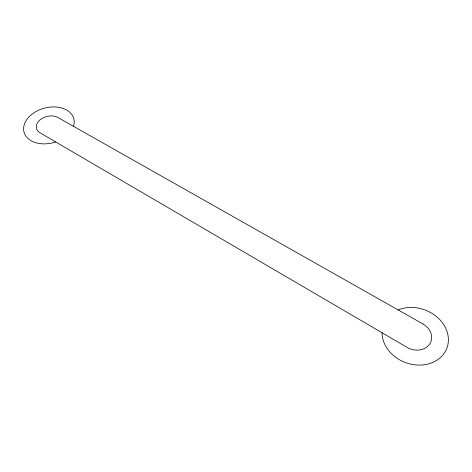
<?xml version="1.0" encoding="UTF-8"?>
<svg xmlns="http://www.w3.org/2000/svg" width="472" height="472" viewBox="0 0 472 472"><rect width="100%" height="100%" fill="white"/><g stroke="black" fill="none" stroke-linecap="round" stroke-linejoin="round"><path stroke-width="0.71" d="M55.72 141.96A25.783 17.83 -15.1 0 1 23.724 130.673A25.783 17.83 -15.1 0 1 50.646 107.055A25.783 17.83 -15.1 0 1 73.526 126.337M398.138 309.933A33.819 28.054 20.5 0 1 446.258 329.444A33.819 28.054 20.5 0 1 421.213 365.033A33.819 28.054 20.5 0 1 382.072 332.76M422.877 323.928L57.791 117.439A12.892 8.909 -15.1 0 0 39.949 119.959A12.892 8.909 -15.1 0 0 39.955 132.75L407.041 347.362A16.903 14.018 20.5 0 0 429.65 344.094A16.903 14.018 20.5 0 0 422.877 323.928"/></g></svg>
